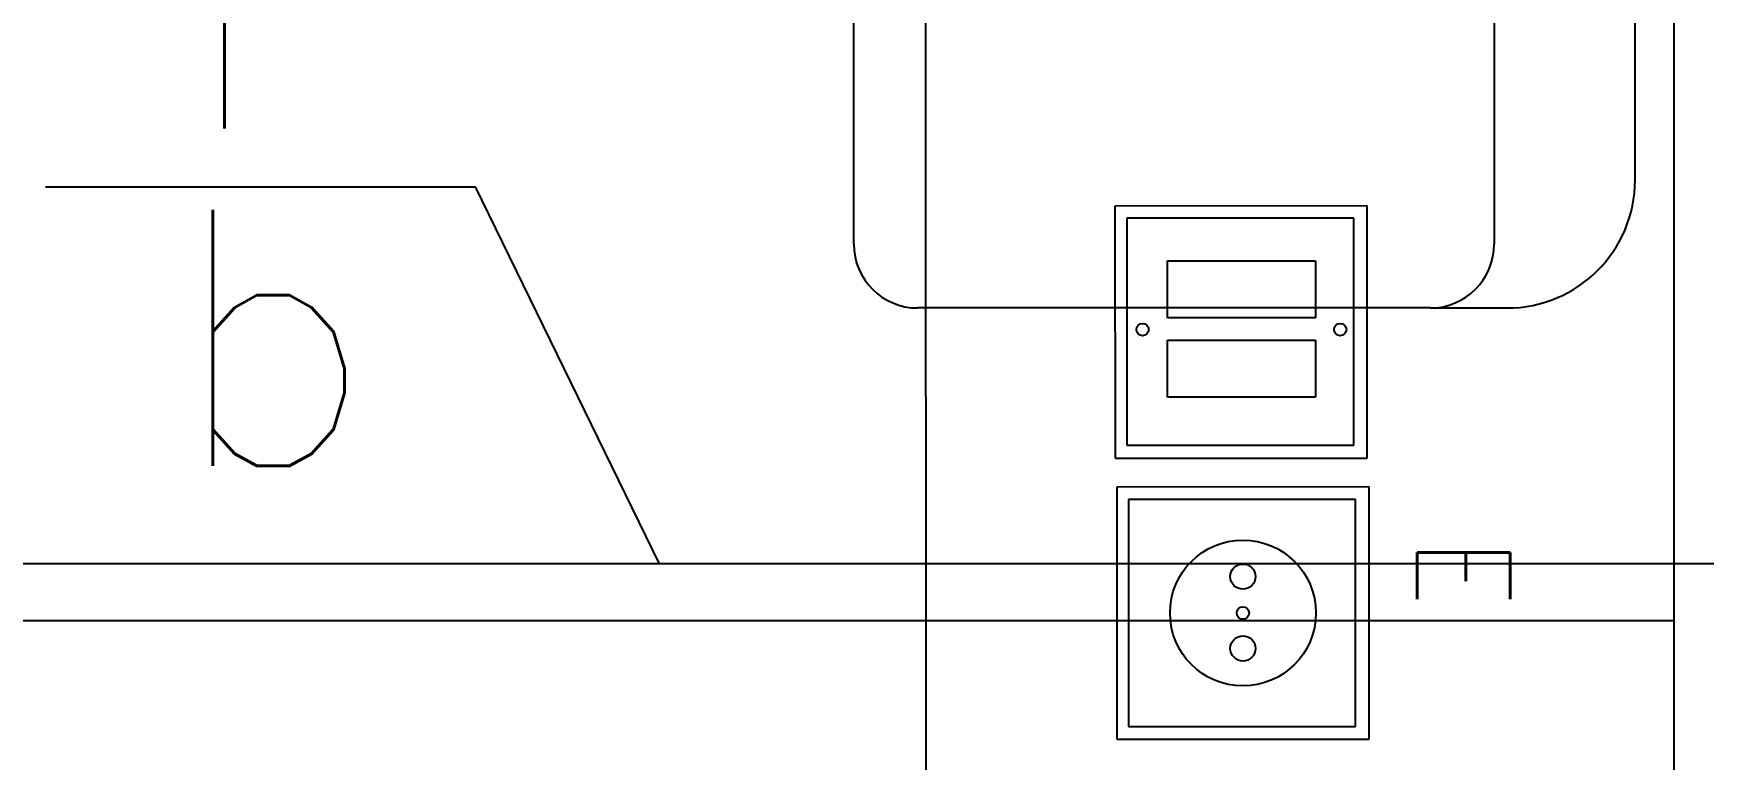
# Model space of a CAD drawing. Header units: inches. Extents: x 567429 to 582707, y 126347 to 133675.
# Drawn here: x 581009.9 to 581140.3, y 129288.9 to 129345.7 of the extents above; entities that cross this region are included whole.
import ezdxf
from ezdxf.enums import TextEntityAlignment as Align

# ---------------------------------------------------------------- set-up
doc = ezdxf.new("R2010")
doc.units = ezdxf.units.IN
doc.header["$MEASUREMENT"] = 0
for name, color, linetype in [('BORD', 3, 'Continuous'), ('FIRE', 3, 'Continuous'), ('FIRE WIRE', 4, 'Continuous'), ('mobl', 11, 'Continuous'), ('wall kanaf', 4, 'Continuous')]:
    doc.layers.add(name, color=color, linetype=linetype)
doc.styles.add('ROMANS', font='romans.shx')
doc.linetypes.add('ZIGZAG', pattern='A,0.0001,-0.2,[131,ltypeshp.shx,S=0.2,R=0,X=-0.2,Y=0],-0.4,[131,ltypeshp.shx,S=0.2,R=180,X=0.2,Y=0],-0.2', length=0.8001)

# ---------------------------------------------------------------- blocks, each defined once
blk = doc.blocks.new('BOARD2')
at = {"layer": 'BORD', "color": 4}
for p, q in [((-163.07, 0), (163.07, 0)), ((163.07, -61.63), (-163.07, -61.63))]:
    blk.add_line(p, q, dxfattribs=at)
at = {"layer": 'BORD'}
for p, q in [((-24.24, -25.26), (-24.24, -46.05)), ((-3.44, -25.26), (-24.24, -25.26)), ((-3.44, -46.05), (-3.44, -25.26)), ((-1.07, -25.11), (-1.07, -45.9)), ((19.72, -25.11), (-1.07, -25.11)), ((19.72, -45.9), (19.72, -25.11)), ((-23.23, -26.36), (-23.23, -45.07)), ((-4.52, -26.36), (-23.23, -26.36)), ((-4.52, -45.07), (-4.52, -26.36)), ((-0.03, -26.22), (-0.03, -44.93)), ((18.68, -26.22), (-0.03, -26.22)), ((18.68, -44.93), (18.68, -26.22)), ((-23.23, -45.07), (-4.52, -45.07)), ((-0.03, -44.93), (18.68, -44.93)), ((-24.24, -46.05), (-3.44, -46.05)), ((-1.07, -45.9), (19.72, -45.9))]:
    blk.add_line(p, q, dxfattribs=at)
at = {"layer": 'BORD', "color": 30}
for p, q in [((-19.72, -41.71), (-19.72, -29.53)), ((-19.72, -29.53), (-15.01, -29.53)), ((-15.01, -29.53), (-15.01, -41.71)), ((-13.18, -41.71), (-13.18, -29.53)), ((-13.18, -29.53), (-8.47, -29.53)), ((-8.47, -29.53), (-8.47, -41.71)), ((-15.01, -41.71), (-19.72, -41.71)), ((-8.47, -41.71), (-13.18, -41.71))]:
    blk.add_line(p, q, dxfattribs=at)
for centre, radius in [((-14.05, -27.49), 0.509), ((9.32, -35.51), 6.01), ((9.32, -35.51), 0.509), ((-14.05, -43.78), 0.509)]:
    blk.add_circle(centre, radius, dxfattribs=at)
at = {"layer": 'BORD', "color": 2}
for centre in [(6.32, -35.51), (12.24, -35.51)]:
    blk.add_circle(centre, 1.04, dxfattribs=at)
at = {"layer": 'BORD', "color": 2, "style": 'ROMANS', "width": 0.9}
blk.add_text('E', height=7.66, dxfattribs=at).set_placement((3.15, -21.15))

msp = doc.modelspace()

# ---------------------------------------------------------------- linework, layer by layer
at = {"layer": 'FIRE', "color": 30}
for p in [(581010.9, 129333.67), (581058.82, 129304.21)]:
    msp.add_line(p, (581044.47, 129333.67), dxfattribs=at)
at = {"layer": 'FIRE WIRE'}
msp.add_line((581453.14, 129304.21), (580849.72, 129304.21), dxfattribs=at)
at = {"layer": 'mobl', "color": 15}
for p, q in [((581073.99, 129329.2), (581073.99, 129369.2)), ((581123.99, 129369.2), (581123.99, 129329.2)), ((581134.99, 129334.2), (581134.99, 129364.2)), ((581118.99, 129324.2), (581078.99, 129324.2)), ((581118.99, 129324.2), (581124.99, 129324.2))]:
    msp.add_line(p, q, dxfattribs=at)
at = {"layer": 'mobl', "color": 15, "linetype": 'ZIGZAG', "ltscale": 20}
msp.add_line((580886.49, 129299.79), (581137.99, 129299.79), dxfattribs=at)
at = {"layer": 'mobl', "color": 15}
for centre, radius, start, end in [((581124.99, 129334.2), 10, 270, 0), ((581078.99, 129329.2), 5, 180, 270), ((581118.99, 129329.2), 5, 270, 0)]:
    msp.add_arc(centre, radius, start, end, dxfattribs=at)
at = {"layer": 'wall kanaf', "color": 15, "lineweight": 20, "ltscale": 0.1}
msp.add_line((581137.99, 129697.79), (581137.99, 129082.79), dxfattribs=at)

# ---------------------------------------------------------------- block references
at = {"layer": 'BORD', "ltscale": 5, "xscale": 0.947301618010808, "yscale": 0.947301618010808, "zscale": 0.947301618010808, "rotation": 270.0091431634974}
msp.add_blockref('BOARD2', (581138.01, 129309.21), dxfattribs=at)

# ---------------------------------------------------------------- texts
at = {"layer": 'FIRE', "color": 2, "style": 'ROMANS'}
for s, p in [('F', (581029.16, 129348.22)), ('b', (581028.66, 129321.86))]:
    msp.add_text(s, height=20, dxfattribs=at).set_placement(p, align=Align.MIDDLE)

doc.saveas('drawing.dxf')
